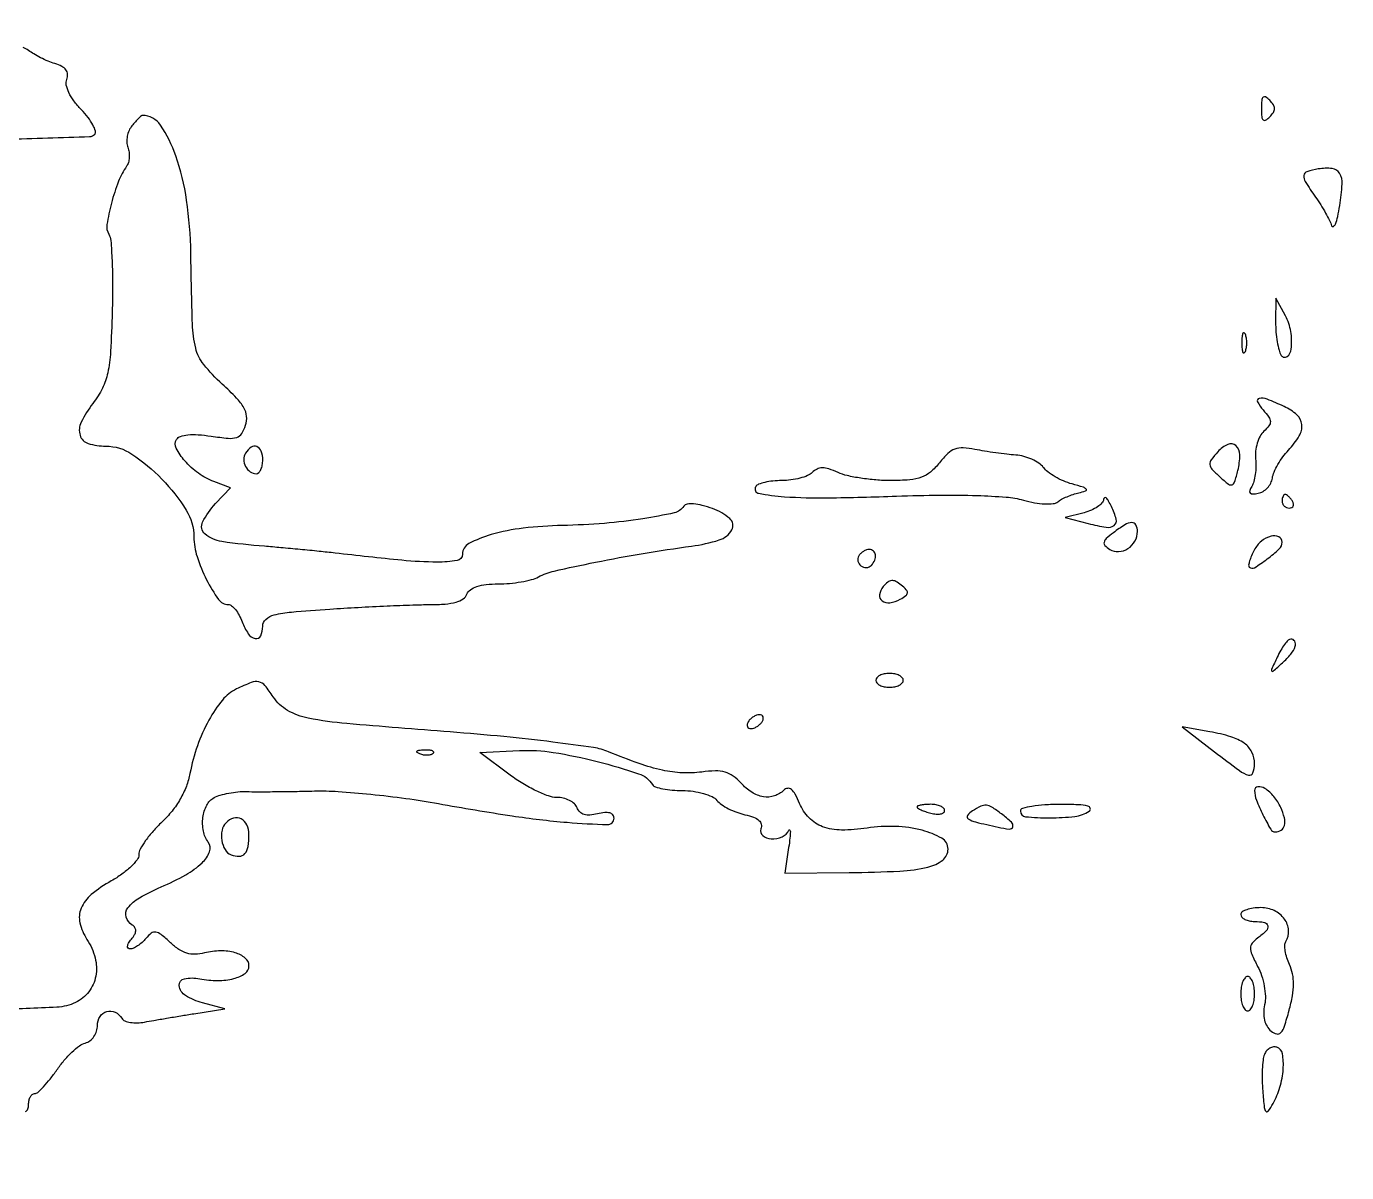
# Model space of a CAD drawing. Extents: x 0 to 5034, y 0 to 2560.
# Drawn here: x 191.7 to 383.4, y 973.5 to 1139.9 of the extents above; entities that cross this region are included whole.
import ezdxf

# ---------------------------------------------------------------- set-up
doc = ezdxf.new("R2010")
doc.units = 0

msp = doc.modelspace()

# ---------------------------------------------------------------- linework, layer by layer
for points in [[(524.94203, 1406.5, -0.000002), (524.957967, 1420.439069, -0.000002), (524.972858, 1433.372917, -0.000002), (524.985445, 1444.229163, -0.000017)], [(181.787941, 1135.406487, 0.000138), (145.482694, 1135.489834, 0.000797)], [(188.672352, 1123.541171, 0.00042), (200.866605, 1123.943647, 0.190387), (201.595252, 1124.260431, 0.278756), (201.712429, 1124.737792, 0.048727), (201.335724, 1125.627842, 0.040663), (200.628669, 1126.709305, 0.025922), (199.646001, 1127.847608, -0.031085), (198.577255, 1129.111759, -0.048395), (197.840627, 1130.332413, -0.059912), (197.474589, 1131.413127, -0.144314), (197.541225, 1132.246835, 0.106355), (197.656075, 1132.984297, 0.148156), (197.427444, 1133.607555, 0.111831), (196.822871, 1134.119158, 0.045882), (195.822321, 1134.527939, -0.024469), (194.823474, 1134.886998, -0.017413), (193.741557, 1135.38167, -0.017637), (192.740146, 1135.927356, -0.035414), (192, 1136.439171, 0.090262), (191.200192, 1136.871721, 0.04463)], [(191.557703, 982.398956, 0.174128), (191.885807, 982.790874, 0.088279), (192, 983.432612, -0.053616), (192.064486, 984.032253, -0.073381), (192.255885, 984.53958, -0.093137), (192.538695, 984.880157, -0.174763), (192.871098, 985, 0.186815), (193.335157, 985.179656, 0.01964), (194.179465, 986.011592, 0.022182), (195.13454, 987.124669, 0.016017), (196.101868, 988.443716, -0.025934), (197.135266, 989.795811, -0.027167), (198.288098, 991.011749, -0.028157), (199.392673, 991.944789, -0.097642), (200.23077, 992.350097, 0.101092), (200.910635, 992.684634, 0.076802), (201.483489, 993.288904, 0.07343), (201.867912, 994.067132, 0.078213), (202, 994.90638, -0.140466), (202.370168, 996.198019, -0.183992), (203.340304, 996.933486, -0.185761), (204.546337, 996.833665, -0.142786), (205.536183, 995.941454, 0.158672), (205.974368, 995.570499, 0.055566), (206.778072, 995.342205, 0.048362), (207.781018, 995.272796, 0.040129), (208.8452, 995.387926, -0.00357), (210.172522, 995.630612, -0.001328), (212.042028, 995.953537, -0.001316), (214.082564, 996.294905, -0.00159), (216, 996.604237), (220.5, 997.31553), (217.25, 998.186357, -0.070944), (214.797863, 999.233087, -0.232051), (213.873076, 1000.676947, -0.391438), (214.612596, 1001.685758, -0.097662), (216.851314, 1001.679737, 0.047889), (219.458439, 1001.413701, 0.065537), (221.797002, 1001.707322, 0.088381), (223.431937, 1002.461284, 0.245352), (224, 1003.549244, 0.225041), (223.467102, 1004.673285, 0.101396), (221.986903, 1005.450079, 0.075258), (219.864875, 1005.729555, 0.056716), (217.529679, 1005.418093, -0.053605), (216.157295, 1005.226379, -0.081543), (214.966335, 1005.383341, -0.075518), (213.824533, 1005.927191, -0.039752), (212.594728, 1006.911008, 0.017246), (211.241339, 1008.097303, 0.128829), (210.471135, 1008.44957, 0.209035), (209.815715, 1008.289583, 0.056691), (209.027646, 1007.533311, -0.035031), (208.466888, 1006.946568, -0.036129), (207.835168, 1006.45041, -0.038653), (207.227261, 1006.105338, -0.110197), (206.755111, 1006, -0.194542), (206.461842, 1006.118594, -0.234891), (206.36364, 1006.395494, -0.107707), (206.519493, 1006.842909, -0.035751), (206.926114, 1007.410972, 0.043282), (207.391203, 1008.081807, 0.115588), (207.556329, 1008.63606, 0.160707), (207.435208, 1009.092663, 0.110253), (207.048558, 1009.469989, -0.187605), (206.163992, 1010.642502, -0.234883), (206.412773, 1011.964741, -0.101511), (208.086871, 1013.436265, -0.028133), (211.23355, 1015.005124, 0.025558), (214.823425, 1016.771942, 0.062414), (217.194844, 1018.512379, 0.109944), (218.275883, 1020.113083, 0.258262), (218.094235, 1021.497165, -0.110144), (217.374243, 1023.124402, -0.081943), (217.307962, 1025.093747, -0.0867), (217.864905, 1026.876219, -0.152053), (218.93935, 1027.967541, -0.052003), (219.838541, 1028.334516, -0.024213), (221.064959, 1028.628351, -0.023678), (222.394105, 1028.814834, -0.030462), (223.627062, 1028.853242, 0.007615), (225.179273, 1028.830679, 0.001908), (227.712324, 1028.8421, 0.001948), (230.609331, 1028.877501, 0.00196), (233.5, 1028.935424, -0.022404), (236.946878, 1028.863562, -0.008844), (241.675, 1028.468641, -0.008732), (246.775637, 1027.861454, -0.010807), (251.5, 1027.110856, 0.00708), (262.194422, 1025.329932, 0.016865), (270.19487, 1024.388553, 0.013688), (276.054023, 1024.059944, 0.422631), (277, 1024.979198, 0.172034), (276.829257, 1025.460757, 0.158743), (276.38752, 1025.746692, 0.092615), (275.644307, 1025.80247, 0.034041), (274.604258, 1025.615523, -0.042654), (273.505646, 1025.437498, -0.092049), (272.657165, 1025.529653, -0.120279), (272.042299, 1025.890886, -0.108878), (271.635643, 1026.507115, 0.119712), (271.24083, 1027.078433, 0.065066), (270.531531, 1027.561465, 0.059012), (269.634708, 1027.888855, 0.058099), (268.681423, 1028, -0.087308), (267.47451, 1028.212365, -0.024646), (265.707086, 1028.954688, -0.024042), (263.759404, 1030.006068, -0.023285), (261.900038, 1031.25), (257.5, 1034.5), (263.279187, 1034.800775, -0.052747), (268.180994, 1034.538778, -0.022992), (274.57032, 1033.211841, -0.017494), (280.574318, 1031.448058, -0.175908), (282.589842, 1029.854633, 0.180298), (283.017741, 1029.522224, 0.027396), (284.084573, 1029.251049, 0.02774), (285.435662, 1029.062479, 0.020805), (286.936572, 1029, -0.034151), (288.485738, 1028.894066, -0.035649), (289.983431, 1028.578257, -0.038127), (291.226997, 1028.116831, -0.112104), (291.946653, 1027.564279, 0.071541), (292.605428, 1026.968492, 0.030518), (293.63237, 1026.364886, 0.029419), (294.824384, 1025.844615, 0.034142), (296.012033, 1025.497357, -0.033207), (297.266738, 1025.133036, -0.09461), (298.044757, 1024.66916, -0.155385), (298.382292, 1024.101171, -0.149677), (298.335946, 1023.433078, 0.318217), (298.583383, 1022.463071, 0.166429), (299.800506, 1021.983936, 0.114677), (301.413379, 1022.282701, 0.188256), (302.384018, 1023.25, -0.555132), (302.517691, 1023.269149, -0.179571), (302.602963, 1023.03125, -0.027034), (302.54309, 1022.114754, -0.008452), (302.356061, 1020.75), (301.777418, 1017), (311.138709, 1017.09968, 0.009084), (318.516784, 1017.312341, 0.046415), (322.574281, 1017.883082, 0.106761), (324.716942, 1018.90552, 0.232259), (325.5, 1020.500323, 0.268538), (324.593229, 1022.066918, 0.067102), (321.746864, 1023.228278, 0.05479), (317.865641, 1023.790761, 0.046633), (313.732393, 1023.54766, -0.038279), (310.032266, 1023.268041, -0.08792), (307.291587, 1023.756813, -0.11322), (305.317864, 1025.042484, -0.094092), (303.940917, 1027.142638, 0.024392), (303.316804, 1028.463286, 0.096194), (302.75248, 1029.158226, 0.205566), (302.207131, 1029.321838, 0.16944), (301.655635, 1029.055635, -0.118627), (300.282882, 1028.215414, -0.120229), (298.685295, 1028.097317, -0.101891), (297.005145, 1028.746286, -0.065982), (295.410516, 1030.098879, 0.052909), (294.278753, 1031.110722, 0.087714), (293.128044, 1031.664897, 0.073744), (291.717638, 1031.844433, 0.028189), (289.739319, 1031.691861, -0.0456), (286.923657, 1031.57298, -0.041269), (284.034648, 1031.954884, -0.031905), (280.646403, 1032.920793, -0.013381), (276.219509, 1034.628967, 0.062608), (274.021926, 1035.237089, 0.005136), (268.110939, 1036.03781, 0.006821), (261.012649, 1036.827034, 0.005195), (253.219509, 1037.504375, -0.002175), (238.206572, 1038.717901, -0.027738), (232.611031, 1039.509111, -0.082299), (229.595449, 1040.644735, -0.117123), (227.523517, 1042.604453, 0.027937), (226.319501, 1044.235491, 0.168752), (225.433022, 1044.772532, 0.14633), (224.33573, 1044.684264, 0.019394), (222.175376, 1043.746207, 0.110764), (220.150666, 1042.145209, 0.044534), (218.170449, 1039.201068, 0.040835), (216.507984, 1035.492923, 0.038617), (215.432967, 1031.494376, -0.045298), (214.902215, 1029.620297, -0.03931), (214.022748, 1027.776624, -0.03781), (212.825878, 1026.024383, -0.034968), (211.34948, 1024.422812, 0.022737), (210.067275, 1023.098371, 0.026821), (208.98391, 1021.73121, 0.027249), (208.208502, 1020.499869, 0.127562), (208, 1019.695908, -0.16615), (207.743661, 1018.945793, -0.037463), (206.828198, 1017.929962, -0.034898), (205.538025, 1016.859352, -0.027722), (204.010885, 1015.885962, 0.044052), (201.094608, 1013.890485, 0.122721), (199.626848, 1011.912727, 0.156997), (199.450993, 1009.793055, 0.088067), (200.477927, 1007.393343, -0.08244), (201.658926, 1004.716701, -0.108392), (201.752307, 1002.056003, -0.119898), (200.743554, 999.794187, -0.117415), (198.80192, 998.227706, -0.099224), (196.111092, 997.548348, -0.005219), (187.193113, 997.19978, -0.005491)]]:
    msp.add_lwpolyline(points, format="xyb")
for points in [[(371, 1128, 0.018208), (371.04368, 1126.800928, 0.180052), (371.25, 1126.35, 0.354955), (371.601187, 1126.313616, 0.051663), (372.2, 1126.8, 0.049631), (372.734592, 1127.452741, 0.147822), (372.9, 1128, 0.147822), (372.734592, 1128.547259, 0.049631), (372.2, 1129.2, 0.051663), (371.601187, 1129.686384, 0.354955), (371.25, 1129.65, 0.180052), (371.04368, 1129.199072, 0.018208)], [(207.010569, 1125.512735, 0.070419), (206.58516, 1124.822161, 0.055137), (206.323637, 1123.980756, 0.056256), (206.255928, 1123.123234, 0.083395), (206.405377, 1122.385987, -0.058707), (206.586116, 1121.675575, -0.049227), (206.61215, 1120.898147, -0.051375), (206.489534, 1120.173229, -0.088673), (206.225826, 1119.623252, 0.064698), (205.049061, 1117.442166, 0.027527), (204.033013, 1114.27586, 0.022729), (203.371103, 1111.17073, 0.181491), (203.649321, 1109.758394, -0.1208), (203.944233, 1108.847589, -0.007182), (204.114245, 1105.936724, -0.01047), (204.195058, 1102.429086, -0.007512), (204.144362, 1098.508356, -0.006891), (203.902455, 1092.715527, -0.03801), (203.493202, 1089.621319, -0.064353), (202.722563, 1087.414814, -0.046799), (201.344209, 1085.206861, 0.046795), (199.639887, 1082.476804, 0.191698), (199.47582, 1080.568406, 0.248825), (200.644617, 1079.388775, 0.075297), (203.218615, 1078.994604, -0.147697), (206.996771, 1077.846891, -0.053086), (211.363191, 1074.211716, -0.05307), (214.885342, 1069.714643, -0.140222), (216.003738, 1065.82167, 0.077826), (216.454647, 1062.963348, 0.039919), (217.842661, 1059.601923, 0.036538), (219.574822, 1056.741109, 0.242946), (221.010052, 1056, -0.177053), (221.474868, 1055.83008, -0.049432), (222.023372, 1055.265625, -0.043339), (222.559754, 1054.456956, -0.033942), (223, 1053.5, 0.056646), (223.89187, 1051.772104, 0.194266), (224.916257, 1051.075212, 0.35213), (225.697815, 1051.465858, 0.107952), (226, 1052.849177, -0.21412), (226.450656, 1053.853274, -0.119705), (227.655443, 1054.494008, -0.041201), (230.153724, 1054.918097, -0.004918), (235.75, 1055.344003, -0.002788), (239.833517, 1055.591557, -0.002554), (244.040469, 1055.801513, -0.002552), (247.797375, 1055.950567, -0.008367), (250.281385, 1055.994826, 0.018886), (252.492414, 1056.080766, 0.049364), (254.056341, 1056.357707, 0.075188), (255.090332, 1056.824434, 0.15889), (255.638374, 1057.5, -0.147985), (256.141245, 1058.147616, -0.074447), (257.073471, 1058.618923, -0.053784), (258.417141, 1058.908144, -0.026143), (260.17273, 1059, 0.022496), (261.827235, 1059.074478, 0.020369), (263.52469, 1059.297611, 0.020859), (265.027722, 1059.622917, 0.059204), (266.024558, 1060.013143, -0.067402), (268.298233, 1060.860657, -0.005955), (274.305216, 1062.142813, -0.00809), (281.23523, 1063.419615, -0.007936), (288.2474, 1064.480453, 0.04219), (292.269421, 1065.373967, 0.191037), (294.101816, 1066.857153, 0.358593), (293.81389, 1068.477965, 0.090091), (291.315998, 1069.930375, 0.022644), (289.793039, 1070.404311, 0.044317), (288.541342, 1070.616387, 0.059652), (287.614928, 1070.579402, 0.21088), (287.126599, 1070.263128, -0.196109), (285.744669, 1069.311396, -0.014785), (281.181481, 1068.451633, -0.019118), (275.608804, 1067.788553, -0.014778), (269.5, 1067.478903, 0.023934), (263.82189, 1067.08678, 0.040875), (259.165258, 1066.150043, 0.050998), (255.933406, 1064.851232, 0.27858), (255, 1063.305952, -0.366344), (254.217744, 1062.381587, -0.043777), (251.334975, 1062.154371, -0.022516), (246.203918, 1062.431029, -0.003863), (236.5, 1063.469549, 0.002959), (234.206646, 1063.719179, 0.001677), (231.426569, 1063.995733, 0.001674), (228.622649, 1064.255695, 0.002757), (226.250024, 1064.454482, -0.016023), (220.058459, 1065.139051, -0.14485), (217.609607, 1066.261729, -0.342402), (217.273421, 1067.977772, -0.072091), (219.145571, 1070.654954), (221.291143, 1072.938809), (218.895571, 1073.854642, -0.064696), (216.658695, 1075.060349, -0.056215), (214.683607, 1076.848965, -0.063455), (213.435943, 1078.689008, -0.261392), (213.490707, 1079.984963, -0.179469), (214.048584, 1080.419782, -0.053627), (215.123342, 1080.637373, -0.040439), (216.610146, 1080.654871, -0.019949), (218.489942, 1080.449237, 0.014029), (220.999465, 1080.144618, 0.099799), (222.211405, 1080.273814, 0.175362), (222.948958, 1080.837228, 0.06608), (223.509627, 1082.030333, 0.100982), (223.648269, 1083.332756, 0.105812), (223.259933, 1084.56166, 0.06288), (222.197441, 1085.981252, 0.015538), (220.108354, 1088.013549, -0.036639), (217.425463, 1090.853286, -0.112566), (216.259428, 1093.209319, -0.051468), (215.791018, 1096.722756, -0.003359), (215.554851, 1107, 0.031244), (214.946536, 1114.711078, 0.049068), (213.372602, 1121.163703, 0.063344), (211.149633, 1125.60765, 0.250142), (208.540657, 1127, 0.183309), (208.370178, 1126.935326, 0.011506), (207.96919, 1126.563116, 0.015751), (207.504954, 1126.082526, 0.010967)], [(379.25, 1119.2315, 0.034268), (377.597548, 1118.841528, 0.302375), (377.147186, 1118.288307, 0.167221), (377.361364, 1117.395255, 0.010952), (378.857415, 1115.15437, -0.012764), (379.603348, 1114.028248, -0.011917), (380.308794, 1112.839762, -0.011986), (380.884633, 1111.754626, -0.039193), (381.189993, 1111.002267, 0.477241), (381.439223, 1110.904728, 0.168624), (381.732724, 1111.239922, 0.042079), (382.066677, 1112.315831, 0.014574), (382.370338, 1113.914506, 0.02381), (382.720582, 1117.05824, 0.149613), (382.350985, 1118.610976, 0.23886), (381.288529, 1119.293716, 0.066465)], [(373.05535, 1097, 0.021881), (373.108131, 1095.562163, 0.021957), (373.286386, 1094.136105, 0.022418), (373.551665, 1092.910079, 0.076914), (373.876575, 1092.165465, 0.435405), (374.720771, 1092.007895, 0.209994), (375.332016, 1093.075333, 0.067004), (375.260507, 1095.653317, 0.084303), (374.48822, 1097.909852), (373.080075, 1100.5)], [(368.157895, 1094, 0.017491), (368.189089, 1093.10856, 0.078554), (368.306058, 1092.601562, 0.447206), (368.474999, 1092.540618, 0.174857), (368.662281, 1092.75, 0.057986), (368.818615, 1093.320008, 0.037979), (368.87034, 1094, 0.037979), (368.818615, 1094.679992, 0.057986), (368.662281, 1095.25, 0.174857), (368.474999, 1095.459382, 0.447206), (368.306058, 1095.398438, 0.078554), (368.189089, 1094.89144, 0.017491)], [(371.251546, 1084.25, -0.0263), (372.074871, 1083.223401, -0.149679), (372.296554, 1082.568116, -0.176417), (372.095067, 1081.960476, -0.039764), (371.34166, 1081.149972, 0.087509), (370.797997, 1080.440458, 0.047372), (370.384149, 1079.417909, 0.045257), (370.150775, 1078.263339, 0.053426), (370.14828, 1077.149371, -0.03199), (370.193462, 1076.035834, -0.028569), (370.10036, 1074.882154, -0.029684), (369.895202, 1073.854244, -0.074443), (369.594724, 1073.153267, 0.05027), (369.296021, 1072.539797, 0.284498), (369.365711, 1072.198959, 0.221625), (369.733343, 1072.052736, 0.033778), (370.537095, 1072.153868, 0.089219), (371.235517, 1072.425294, 0.068622), (371.869815, 1072.944193, 0.06788), (372.346179, 1073.622071, 0.083121), (372.582932, 1074.358278, -0.066953), (372.831475, 1075.225925, -0.027635), (373.383774, 1076.31875, -0.026736), (374.11409, 1077.441605, -0.031027), (374.927408, 1078.422729, 0.051743), (376.488553, 1080.472927, 0.163268), (376.866726, 1082.135, 0.188768), (376.150814, 1083.533606, 0.07257), (374.292833, 1084.75, 0.015123), (371.833682, 1085.802873, 0.135122), (370.675693, 1085.925696, 0.511877), (370.430662, 1085.433168, 0.06107)], [(364.668276, 1078.185943, 0.025111), (363.717836, 1077.023401, 0.17965), (363.520848, 1076.337408, 0.169597), (363.813573, 1075.66734, 0.021845), (364.94468, 1074.550064, 0.015411), (366.206, 1073.477397, 0.257146), (366.729019, 1073.387327, 0.238926), (367.109229, 1073.780302, 0.013482), (367.579559, 1075.460966, 0.061695), (367.859131, 1077.728557, 0.207368), (367.276702, 1079.07044, 0.305416), (366.122885, 1079.256073, 0.100818)], [(223.5, 1078, 0.144187), (223.245197, 1077.069103, 0.115518), (223.502676, 1076.057547, 0.118376), (224.174754, 1075.283364, 0.156311), (225.059017, 1075, 0.200667), (225.418575, 1075.150357, 0.084925), (225.723586, 1075.5875, 0.064972), (225.93082, 1076.23444, 0.045091), (226, 1077, 0.086441), (225.77983, 1078.264012, 0.21455), (225.141919, 1078.925046, 0.248207), (224.303763, 1078.835804, 0.106542)], [(324.251186, 1076.592202, -0.048698), (322.95919, 1075.243251, -0.090116), (321.654273, 1074.47886, -0.068641), (319.928935, 1074.105553, -0.019006), (317.153133, 1074, -0.020254), (315.027427, 1074.086145, -0.017866), (312.82403, 1074.344532, -0.01823), (310.854047, 1074.72119, -0.050581), (309.519927, 1075.172874, 0.026756), (308.198563, 1075.691514, 0.080304), (307.244439, 1075.845749, 0.111996), (306.478247, 1075.671947, 0.085022), (305.772874, 1075.172874, -0.097562), (305.09998, 1074.721466, -0.034178), (303.992493, 1074.344532, -0.032392), (302.685796, 1074.086497, -0.032562), (301.359017, 1074, 0.025403), (300.077952, 1073.934872, 0.032154), (298.908859, 1073.739151, 0.033709), (297.984857, 1073.455799, 0.16453), (297.569221, 1073.112002, 0.525044), (297.992071, 1072.148057, 0.030858), (301.75508, 1071.660887, 0.020215), (308.048549, 1071.493283, 0.005497), (318, 1071.74006, -0.006306), (324.355368, 1071.887372, -0.010512), (329.707602, 1071.831384, -0.0115), (333.939553, 1071.600586, -0.048818), (336.433585, 1071.159511, 0.024083), (338.050317, 1070.790426, 0.032232), (339.544888, 1070.622564, 0.034991), (340.764205, 1070.650063, 0.147955), (341.433585, 1070.922309, -0.048246), (341.98275, 1071.284971, -0.020869), (342.774241, 1071.662915, -0.02042), (343.656098, 1071.9978, -0.025486), (344.5, 1072.232387, 0.025307), (345.476349, 1072.503416, 0.519082), (345.550948, 1072.751748, 0.153498), (345.147495, 1073.028007, 0.006806), (343.5, 1073.50564, -0.034292), (342.265693, 1073.93827, -0.029614), (341.037742, 1074.554158, -0.030734), (339.989702, 1075.24915, -0.072115), (339.330611, 1075.915644, 0.086796), (338.679236, 1076.536987, 0.042748), (337.673239, 1077.090758, 0.040707), (336.500093, 1077.500983, 0.046929), (335.330611, 1077.691191, -0.011939), (334.023433, 1077.810894, -0.006439), (332.41943, 1078.017454, -0.006409), (330.789696, 1078.270052, -0.010023), (329.395106, 1078.533393, 0.03821), (327.689095, 1078.756945, 0.104064), (326.491574, 1078.571705, 0.101229), (325.450811, 1077.91539, 0.034985)], [(348.06768, 1071.269052, -0.173204), (347.848319, 1070.747208, -0.057461), (347.212069, 1070.194707, -0.049117), (346.307457, 1069.698034, -0.038881), (345.25, 1069.340274), (342.5, 1068.642443), (345.859659, 1067.764214, 0.023565), (348.466447, 1067.212514, 0.201623), (349.60169, 1067.486083, 0.308557), (349.915094, 1068.378196, 0.047162), (349.224769, 1070.240422, 0.021509), (348.799596, 1071.033219, 0.077362), (348.435493, 1071.474658, 0.328911), (348.20383, 1071.495836, 0.247767)], [(374, 1071, 0.105053), (374.081062, 1070.618444, 0.099167), (374.311086, 1070.29375, 0.09642), (374.654762, 1070.076123, 0.093332), (375.059017, 1070, 0.108972), (375.413961, 1070.078288, 0.182303), (375.6254, 1070.29375, 0.161196), (375.656512, 1070.6179, 0.082592), (375.5, 1071, 0.029505), (375.231006, 1071.382774, 0.035638), (374.933975, 1071.70625, 0.038439), (374.65171, 1071.934461, 0.151918), (374.440983, 1072, 0.210953), (374.272352, 1071.92554, 0.081139), (374.129539, 1071.70625, 0.061769), (374.032345, 1071.382849, 0.042167)], [(349.504871, 1066.428712, 0.020353), (348.460469, 1065.570536, 0.157402), (348.144967, 1065.032092, 0.257338), (348.283978, 1064.559298, 0.05694), (348.971333, 1064.017717, 0.1542), (350.266048, 1063.690452, 0.129603), (351.616595, 1064.132284, 0.122027), (352.631825, 1065.213359, 0.128486), (353, 1066.622445, 0.118316), (352.775006, 1067.559951, 0.297078), (352.192946, 1067.894899, 0.125956), (351.168296, 1067.571227, 0.022646)], [(369.954163, 1063.914354, 0.020984), (369.55503, 1063.086893, 0.030707), (369.280804, 1062.326406, 0.031089), (369.141283, 1061.709805, 0.240949), (369.229312, 1061.437355, 0.346985), (369.98058, 1061.348729, 0.024624), (371.841493, 1062.621263, 0.026687), (373.58605, 1064.097806, 0.206631), (374, 1065.056704, 0.288805), (373.507119, 1065.838841, 0.182322), (372.396369, 1065.934035, 0.105982), (370.991781, 1065.191393, 0.095756)], [(312.542705, 1063.069098, 0.195483), (312.412739, 1062.300347, 0.177971), (312.849183, 1061.620737, 0.173509), (313.632003, 1061.375083, 0.18866), (314.36052, 1061.693853, 0.094258), (314.860497, 1062.428701, 0.135693), (314.969472, 1063.203471, 0.182678), (314.664889, 1063.772622, 0.181466), (314.059017, 1064, 0.08447), (313.65652, 1063.931514, 0.05343), (313.225445, 1063.726548, 0.051896), (312.832549, 1063.425195, 0.064898)], [(316.08412, 1058.601359, 0.13487), (315.556434, 1057.434179, 0.279386), (315.921419, 1056.542198, 0.199913), (317.064838, 1056.258872, 0.08986), (318.555268, 1056.770992, 0.031392), (319.373661, 1057.298991, 0.220243), (319.596059, 1057.704641, 0.21083), (319.435251, 1058.148425, 0.028723), (318.695867, 1058.837445, 0.048695), (317.927738, 1059.357793, 0.148132), (317.316971, 1059.484131, 0.14881), (316.740512, 1059.250134, 0.049295)], [(373.286554, 1048.370292, 0.002273), (372.461338, 1046.571171, 0.297326), (372.496628, 1046.341562, 0.412249), (372.691557, 1046.330195, 0.002942), (374.036554, 1047.533081, 0.035865), (375.26437, 1048.815798, 0.088845), (375.902401, 1049.944207, 0.221137), (375.831715, 1050.66404, 0.268177), (375.25, 1050.992198, 0.201583), (374.88701, 1050.835192, 0.030498), (374.363863, 1050.218795, 0.030143), (373.806046, 1049.372017, 0.021914)], [(315, 1045, 0.191087), (315.151477, 1044.618118, 0.088204), (315.5875, 1044.29375, 0.068025), (316.234582, 1044.073693, 0.048028), (317, 1044, 0.048028), (317.765418, 1044.073693, 0.068025), (318.4125, 1044.29375, 0.088204), (318.848523, 1044.618118, 0.191087), (319, 1045, 0.191087), (318.848523, 1045.381882, 0.088204), (318.4125, 1045.70625, 0.068025), (317.765418, 1045.926307, 0.048028), (317, 1046, 0.048028), (316.234582, 1045.926307, 0.068025), (315.5875, 1045.70625, 0.088204), (315.151477, 1045.381882, 0.191087)], [(296.5, 1039, 0.076764), (296.338175, 1038.617617, 0.154201), (296.357263, 1038.29375, 0.186277), (296.550471, 1038.079239, 0.117858), (296.881966, 1038, 0.085235), (297.310186, 1038.073533, 0.053414), (297.769763, 1038.29375, 0.051777), (298.189439, 1038.617474, 0.064269), (298.5, 1039, 0.076764), (298.661825, 1039.382383, 0.154201), (298.642737, 1039.70625, 0.186277), (298.449529, 1039.920761, 0.117858), (298.118034, 1040, 0.085235), (297.689814, 1039.926467, 0.053414), (297.230237, 1039.70625, 0.051777), (296.810561, 1039.382526, 0.064269)], [(364.190009, 1034.627706, 0.005048), (367.79816, 1031.894582, 0.086614), (369.118891, 1031.231349, 0.396297), (369.7628, 1031.552006, 0.088767), (370, 1032.877555, 0.113797), (369.61113, 1034.564039, 0.124511), (368.529443, 1035.845692, 0.082987), (366.577578, 1036.804166, 0.028372), (363.5, 1037.53822), (359.5, 1038.255412)], [(250.729167, 1034.395833, -0.126455), (250.402231, 1034.202593, -0.060344), (249.916927, 1034.123424, -0.05415), (249.359369, 1034.160852, -0.051402), (248.8125, 1034.316886, -0.054073), (248.395823, 1034.538436, -0.470617), (248.37858, 1034.720685, -0.168741), (248.670344, 1034.862007, -0.018894), (249.416667, 1034.921053, -0.028489), (250.112848, 1034.910055, -0.077125), (250.592839, 1034.799335, -0.208169), (250.77538, 1034.614691, -0.296942)], [(370, 1029.015668, 0.093202), (370.263051, 1027.616736, 0.022517), (371.220861, 1025.453129, 0.016109), (372.338962, 1023.376956, 0.267248), (372.993848, 1023, 0.146664), (373.870584, 1023.262825, 0.193695), (374.340825, 1023.941924, 0.119333), (374.324637, 1025.054103, 0.043886), (373.797653, 1026.544758, 0.065482), (372.810297, 1028.125566, 0.07637), (371.491187, 1029.304329, 0.170272), (370.484604, 1029.550141, 0.385853)], [(321, 1026.616631, 0.269386), (321.102864, 1026.439563, 0.023188), (321.5875, 1026.192243, 0.025621), (322.233613, 1025.938458, 0.016817), (323, 1025.710251, 0.040966), (323.766322, 1025.575635, 0.070464), (324.4125, 1025.607123, 0.106581), (324.842465, 1025.789795, 0.24384), (325, 1026.09362, 0.206609), (324.850443, 1026.440102, 0.082769), (324.4125, 1026.733751, 0.063112), (323.765641, 1026.933456, 0.043375), (323, 1027, 0.018041), (322.233356, 1026.972329, 0.029316), (321.5875, 1026.887385, 0.029396), (321.109555, 1026.766282, 0.326917)], [(329.028025, 1026.038482, 0.098333), (328.3361, 1025.380912, 0.429082), (328.434269, 1024.886044, 0.081719), (329.495996, 1024.435594, 0.005374), (332.75, 1023.682532, 0.028332), (334.426117, 1023.411996, 0.370734), (334.905053, 1023.744368, 0.279129), (334.710339, 1024.396079, 0.021693), (333.25, 1025.607954, 0.018394), (331.858758, 1026.585548, 0.119087), (331.056046, 1026.868304, 0.138972), (330.272269, 1026.730087, 0.028303)], [(336, 1026, 0.387342), (336.725756, 1025.203717, 0.023156), (340.257312, 1025.040076, 0.028724), (343.908432, 1025.250001, 0.115223), (346, 1026, 0.330299), (346.155168, 1026.413456, 0.272488), (345.804791, 1026.746294, 0.047813), (344.402529, 1026.932648, 0.008477), (341.75, 1026.984687, 0.016237), (339.538785, 1026.918757, 0.026838), (337.683672, 1026.702704, 0.025456), (336.297869, 1026.392075, 0.336778)], [(220.666667, 1024.333333, 0.147418), (220.082483, 1023.24511, 0.089383), (220.050591, 1021.772381, 0.092144), (220.529264, 1020.420954, 0.171711), (221.402234, 1019.67589, 0.094955), (222.586005, 1019.464066, 0.214013), (223.39539, 1019.839135, 0.142442), (223.864682, 1020.856466, 0.037324), (224, 1022.666667, 0.107801), (223.703324, 1024.026714, 0.17104), (222.883378, 1024.875111, 0.186688), (221.771271, 1024.980543, 0.128397)], [(368, 1011, 0.191087), (368.151477, 1010.618118, 0.088204), (368.5875, 1010.29375, 0.068025), (369.234582, 1010.073693, 0.048028), (370, 1010, -0.048198), (371.429336, 1009.861896, -0.308388), (371.914611, 1009.371239, -0.248858), (371.68144, 1008.63367, -0.036372), (370.443917, 1007.58265, 0.058638), (369.641447, 1006.837297, 0.178582), (369.389211, 1006.149935, 0.106484), (369.587552, 1005.236864, 0.014522), (370.451037, 1003.472407, -0.042111), (371.018887, 1002.129255, -0.033996), (371.40326, 1000.610291, -0.035039), (371.566593, 999.129146, -0.062471), (371.462662, 997.909342, 0.0479), (371.328265, 996.736077, 0.064588), (371.446161, 995.675137, 0.072575), (371.809234, 994.778025, 0.087375), (372.39709, 994.085408, 0.10965), (373.213894, 993.666074, 0.284493), (373.820292, 993.85264, 0.102386), (374.343625, 994.779681, 0.011708), (375.025399, 997.094325, 0.021045), (375.502981, 999.220529, 0.043023), (375.661406, 1000.921433, 0.052813), (375.51724, 1002.378123, 0.055896), (375.071147, 1003.743194, -0.031759), (374.693989, 1004.733083, -0.036596), (374.466272, 1005.717276, -0.039598), (374.402683, 1006.56288, -0.13824), (374.551843, 1007.083884, 0.158807), (374.947537, 1008.710763, 0.140467), (374.338454, 1010.351278, 0.124), (372.866448, 1011.564809, 0.111131), (370.932612, 1012, 0.03237), (369.809221, 1011.927195, 0.04984), (368.861455, 1011.70625, 0.064263), (368.206212, 1011.384074, 0.251476)], [(368, 999.5, 0.038131), (368.073116, 998.542644, 0.057076), (368.29375, 997.734375, 0.074992), (368.617064, 997.182831, 0.226478), (369, 997, 0.226478), (369.382936, 997.182831, 0.074992), (369.70625, 997.734375, 0.057076), (369.926884, 998.542644, 0.038131), (370, 999.5, 0.038131), (369.926884, 1000.457356, 0.057076), (369.70625, 1001.265625, 0.074992), (369.382936, 1001.817169, 0.226478), (369, 1002, 0.226478), (368.617064, 1001.817169, 0.074992), (368.29375, 1001.265625, 0.057076), (368.073116, 1000.457356, 0.038131)], [(371.433891, 990.688319, 0.063671), (371.234655, 989.871472, 0.016283), (371.126346, 988.512031, 0.016321), (371.103855, 986.9395, 0.015904), (371.183365, 985.355161, 0.005208), (371.402185, 982.992806, 0.149085), (371.636936, 982.435657, 0.492981), (371.974717, 982.449175, 0.023318), (372.681896, 983.557005, 0.059837), (373.690181, 985.92872, 0.053293), (374.159286, 988.567093, 0.059657), (374.049096, 990.782542, 0.272652), (373.250526, 991.728266, 0.117647), (372.730359, 991.782023, 0.097478), (372.201481, 991.603477, 0.089775), (371.744948, 991.219731, 0.081763)]]:
    msp.add_lwpolyline(points, format="xyb", close=True)

doc.saveas('drawing.dxf')
